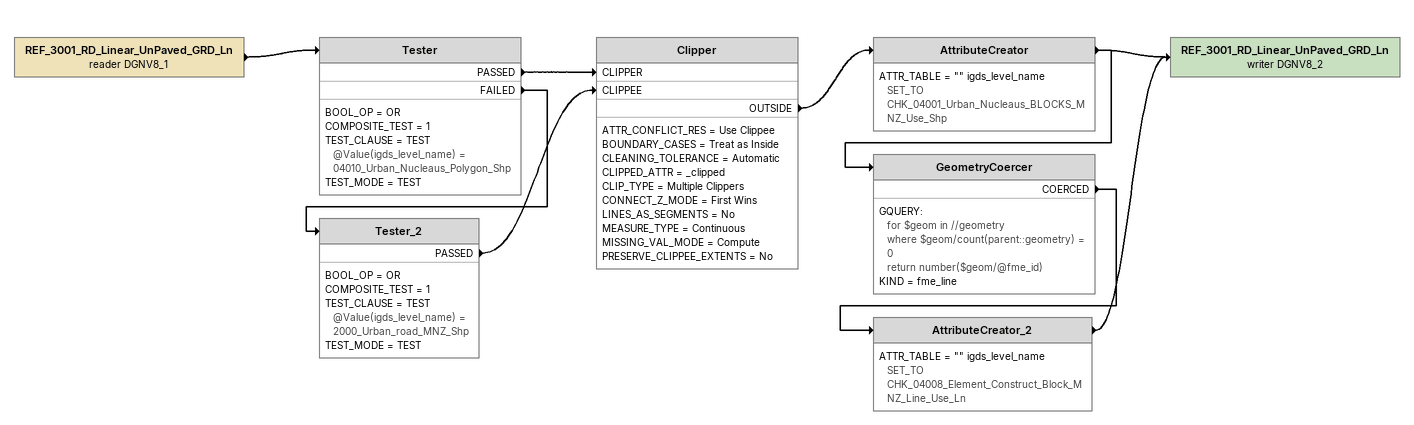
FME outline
REF_3001_RD_Linear_UnPaved_GRD_Ln (reader DGNV8_1)
    -> Tester
Tester
    BOOL_OP = OR
    COMPOSITE_TEST = 1
    TEST_CLAUSE = TEST @Value(igds_level_name) = 04010_Urban_Nucleaus_Polygon_Shp
    TEST_MODE = TEST
    PASSED -> Clipper [CLIPPER]
    FAILED -> Tester_2
Tester_2
    BOOL_OP = OR
    COMPOSITE_TEST = 1
    TEST_CLAUSE = TEST @Value(igds_level_name) = 2000_Urban_road_MNZ_Shp
    TEST_MODE = TEST
    PASSED -> Clipper [CLIPPEE]
Clipper
    ATTR_CONFLICT_RES = Use Clippee
    BOUNDARY_CASES = Treat as Inside
    CLEANING_TOLERANCE = Automatic
    CLIPPED_ATTR = _clipped
    CLIP_TYPE = Multiple Clippers
    CONNECT_Z_MODE = First Wins
    LINES_AS_SEGMENTS = No
    MEASURE_TYPE = Continuous
    MISSING_VAL_MODE = Compute
    PRESERVE_CLIPPEE_EXTENTS = No
    OUTSIDE -> AttributeCreator
AttributeCreator
    ATTR_TABLE = "" igds_level_name SET_TO CHK_04001_Urban_Nucleaus_BLOCKS_MNZ_Use_Shp
    -> GeometryCoercer
    -> REF_3001_RD_Linear_UnPaved_GRD_Ln (writer DGNV8_2)
GeometryCoercer
    GQUERY:
      for $geom in //geometry
      where $geom/count(parent::geometry) = 0
      return number($geom/@fme_id)
    KIND = fme_line
    COERCED -> AttributeCreator_2
AttributeCreator_2
    ATTR_TABLE = "" igds_level_name SET_TO CHK_04008_Element_Construct_Block_MNZ_Line_Use_Ln
    -> REF_3001_RD_Linear_UnPaved_GRD_Ln (writer DGNV8_2)
REF_3001_RD_Linear_UnPaved_GRD_Ln (writer DGNV8_2)
